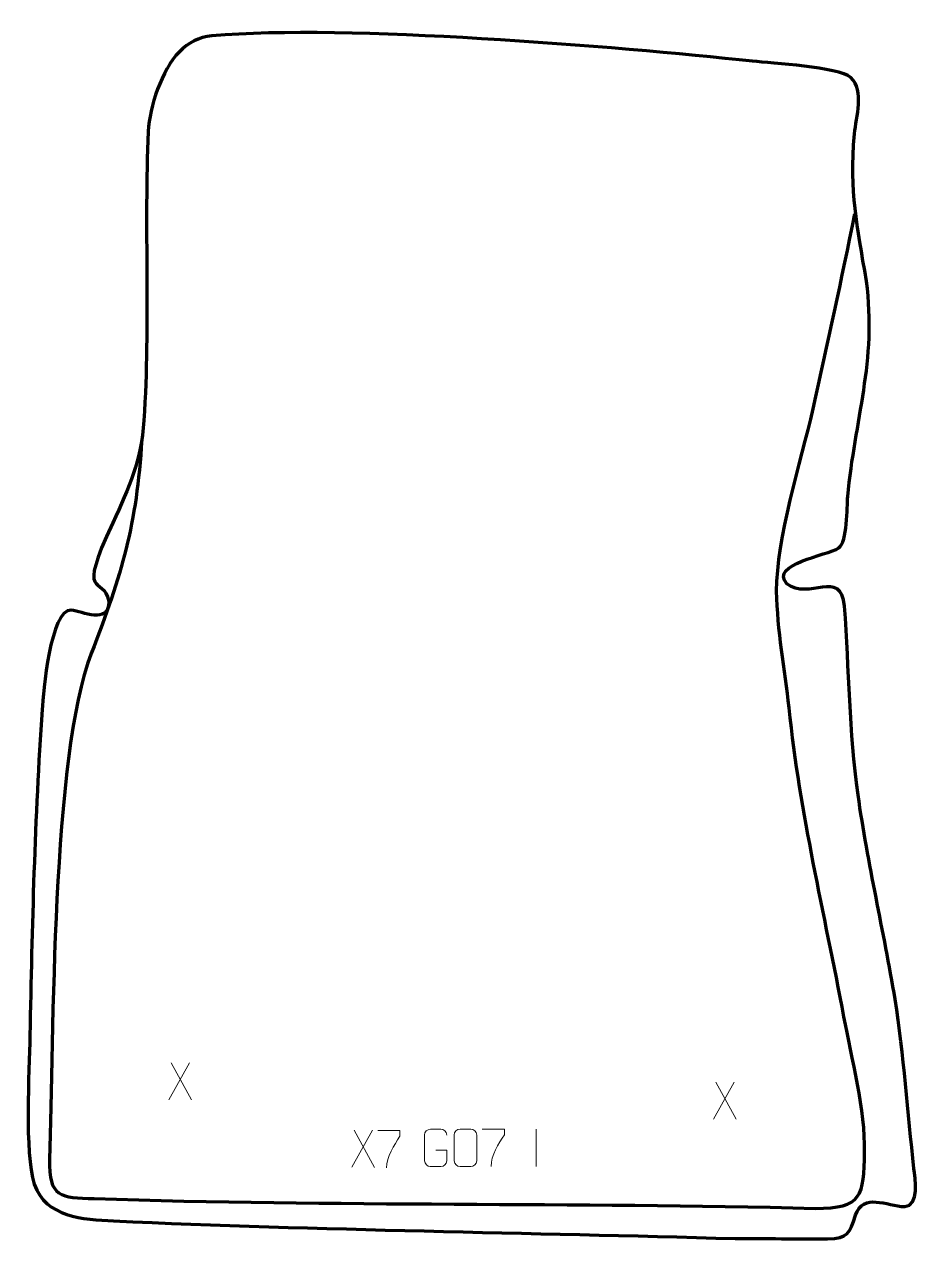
# Model space of a CAD drawing. Header units: millimetres. Extents: x 969 to 1569, y -37 to 777.
import ezdxf

# ---------------------------------------------------------------- set-up
doc = ezdxf.new("R2010")
doc.units = ezdxf.units.MM
doc.header["$MEASUREMENT"] = 0
doc.layers.add('layer 2', color=7, linetype='Continuous')
doc.layers.add('layer 3', color=7, linetype='Continuous')

msp = doc.modelspace()

# ---------------------------------------------------------------- linework, layer by layer
at = {"layer": 'layer 2', "color": 142, "lineweight": 158}
msp.add_open_spline([(1047.4744, 498.9188), (1043.9142, 441.6098), (1034.4189, 409.0258), (1013.5509, 355.3912), (1013.5509, 355.3912), (986.8899, 286.8675), (988.3314, 98.1246), (985.654, 16.5511), (985.654, 16.5511), (984.8091, -9.1923), (993.2657, -9.1005), (1015.5147, -9.8359), (1015.5147, -9.8359), (1175.4419, -15.123), (1338.078, -12.1756), (1498.9043, -16.3724), (1498.9043, -16.3724), (1530.7437, -16.3758), (1531.2824, -8.0009), (1532.0036, 21.5181), (1532.0036, 21.5181), (1532.6631, 48.5151), (1523.2576, 84.7757), (1518.1666, 112.0154), (1518.1666, 112.0154), (1504.8168, 182.8317), (1489.0132, 247.0736), (1481.3797, 319.0201), (1481.3797, 319.0201), (1478.5776, 344.9568), (1473.5155, 371.0334), (1473.0481, 397.1492), (1473.0481, 397.1492), (1472.9817, 432.2896), (1489.3612, 483.8178), (1497.4833, 519.4712), (1497.4833, 519.4712), (1507.3857, 562.9403), (1516.6156, 606.4682), (1525.53, 650.1448)], degree=3, knots=[0, 0, 0, 0, 0.09090909, 0.09090909, 0.09090909, 0.09090909, 0.18181818, 0.18181818, 0.18181818, 0.18181818, 0.27272727, 0.27272727, 0.27272727, 0.27272727, 0.36363636, 0.36363636, 0.36363636, 0.36363636, 0.45454545, 0.45454545, 0.45454545, 0.45454545, 0.54545455, 0.54545455, 0.54545455, 0.54545455, 0.63636364, 0.63636364, 0.63636364, 0.63636364, 0.72727273, 0.72727273, 0.72727273, 0.72727273, 0.81818182, 0.81818182, 0.81818182, 0.81818182, 1, 1, 1, 1], dxfattribs=at)
at = {"layer": 'layer 2', "color": 250, "lineweight": 9}
for points in [[(1079.3474, 81.2401), (1079.3474, 81.2401), (1065.6068, 56.3443), (1065.6068, 56.3443)], [(1067.0614, 81.2401), (1067.0614, 81.2401), (1080.802, 56.2866), (1080.802, 56.2866)], [(1444.4725, 68.2753), (1444.4725, 68.2753), (1430.7319, 43.3795), (1430.7319, 43.3795)], [(1432.1865, 68.2753), (1432.1865, 68.2753), (1445.9271, 43.3218), (1445.9271, 43.3218)], [(1202.0416, 36.0453), (1202.0416, 36.0453), (1188.301, 11.1495), (1188.301, 11.1495)], [(1189.7556, 36.0453), (1189.7556, 36.0453), (1203.4962, 11.0918), (1203.4962, 11.0918)], [(1311.8847, 36.6958), (1311.8847, 36.6958), (1311.8847, 11.7217), (1311.8847, 11.7217)]]:
    msp.add_open_spline(points, degree=3, dxfattribs=at)
for points, knots in [([(1205.7088, 35.6984), (1205.7088, 35.6984), (1220.5249, 35.6984), (1220.5249, 35.6984), (1220.5249, 35.6984), (1220.5246, 34.4488), (1220.5246, 33.1992), (1220.5249, 31.9494), (1220.5249, 31.9494), (1216.5305, 25.9523), (1211.6153, 18.1187), (1211.6153, 10.7399)], [0, 0, 0, 0, 0.25, 0.25, 0.25, 0.25, 0.5, 0.5, 0.5, 0.5, 1, 1, 1, 1]), ([(1244.6804, 22.6795), (1244.6804, 22.6795), (1251.8485, 22.6795), (1251.8485, 22.6795), (1251.8485, 22.6795), (1251.8485, 22.6795), (1251.8485, 15.5114), (1251.8485, 15.5114), (1251.8485, 15.5114), (1251.7088, 13.188), (1250.0316, 11.7084), (1247.8838, 11.6976), (1247.8838, 11.6976), (1245.552, 11.698), (1243.22, 11.698), (1240.8885, 11.6976), (1240.8885, 11.6976), (1238.9636, 11.5922), (1236.9914, 13.4767), (1237.0026, 15.494), (1237.0026, 15.494), (1237.003, 21.2641), (1237.003, 27.0338), (1237.0026, 32.8031), (1237.0026, 32.8031), (1237.0068, 34.9412), (1238.7536, 36.6604), (1240.9059, 36.647), (1240.9059, 36.647), (1243.2316, 36.647), (1245.5577, 36.647), (1247.8838, 36.647), (1247.8838, 36.647), (1249.8305, 36.6824), (1251.8219, 35.1909), (1251.8485, 32.7532)], [0, 0, 0, 0, 0.1, 0.1, 0.1, 0.1, 0.2, 0.2, 0.2, 0.2, 0.3, 0.3, 0.3, 0.3, 0.4, 0.4, 0.4, 0.4, 0.5, 0.5, 0.5, 0.5, 0.6, 0.6, 0.6, 0.6, 0.7, 0.7, 0.7, 0.7, 0.8, 0.8, 0.8, 0.8, 1, 1, 1, 1]), ([(1260.8448, 36.6698), (1263.2109, 36.6698), (1265.5774, 36.6698), (1267.9439, 36.6698), (1267.9439, 36.6698), (1269.9244, 36.7054), (1271.9504, 35.2111), (1271.9775, 32.769), (1271.9775, 32.769), (1271.9771, 27.0116), (1271.9771, 21.2538), (1271.9775, 15.4956), (1271.9775, 15.4956), (1271.8354, 13.168), (1270.129, 11.6857), (1267.9439, 11.6749), (1267.9439, 11.6749), (1265.5715, 11.6753), (1263.1991, 11.6753), (1260.8271, 11.6749), (1260.8271, 11.6749), (1258.8686, 11.5693), (1256.8622, 13.4572), (1256.8736, 15.4782), (1256.8736, 15.4782), (1256.874, 21.2588), (1256.874, 27.0391), (1256.8736, 32.8189), (1256.8736, 32.8189), (1256.8779, 34.9609), (1258.655, 36.6834), (1260.8448, 36.6698)], [0, 0, 0, 0, 0.11111111, 0.11111111, 0.11111111, 0.11111111, 0.22222222, 0.22222222, 0.22222222, 0.22222222, 0.33333333, 0.33333333, 0.33333333, 0.33333333, 0.44444444, 0.44444444, 0.44444444, 0.44444444, 0.55555556, 0.55555556, 0.55555556, 0.55555556, 0.66666667, 0.66666667, 0.66666667, 0.66666667, 0.77777778, 0.77777778, 0.77777778, 0.77777778, 1, 1, 1, 1]), ([(1275.7088, 36.6984), (1275.7088, 36.6984), (1290.5249, 36.6984), (1290.5249, 36.6984), (1290.5249, 36.6984), (1290.5246, 35.4488), (1290.5246, 34.1992), (1290.5249, 32.9494), (1290.5249, 32.9494), (1286.5305, 26.9523), (1281.6153, 19.1187), (1281.6153, 11.7399)], [0, 0, 0, 0, 0.25, 0.25, 0.25, 0.25, 0.5, 0.5, 0.5, 0.5, 1, 1, 1, 1])]:
    msp.add_open_spline(points, degree=3, knots=knots, dxfattribs=at)
at = {"layer": 'layer 3', "color": 242, "lineweight": 158}
msp.add_open_spline([(1445.2693, -36.5982), (1306.4791, -32.6714), (1167.0293, -30.9335), (1028.4516, -24.8186), (1028.4516, -24.8186), (1008.1637, -23.7115), (983.1196, -22.3913), (975.3906, -0.1401), (975.3906, -0.1401), (968.6988, 21.546), (972.0171, 74.4489), (972.4802, 99.5973), (972.4802, 99.5973), (973.8206, 172.0342), (975.7001, 245.6357), (980.6086, 317.8959), (980.6086, 317.8959), (981.4526, 328.6004), (985.9495, 385.6463), (1000.2141, 384.4176), (1000.2141, 384.4176), (1007.6896, 383.7738), (1025.1897, 374.4524), (1025.3163, 390.2506), (1025.3163, 390.2506), (1021.897, 409.3442), (1002.9867, 389.7916), (1028.0169, 442.9289), (1028.0169, 442.9289), (1039.2822, 467.3603), (1046.9992, 484.3058), (1048.8615, 511.6814), (1048.8615, 511.6814), (1053.1123, 577.0956), (1048.9229, 640.9227), (1051.8184, 705.3585), (1051.8184, 705.3585), (1052.5619, 721.9059), (1060.8201, 746.444), (1072.5011, 758.5056), (1072.5011, 758.5056), (1078.8104, 765.0204), (1085.5056, 768.4065), (1094.5151, 769.4131), (1094.5151, 769.4131), (1185.7564, 777.1207), (1364.5763, 762.2103), (1456.8957, 752.3686), (1456.8957, 752.3686), (1469.8728, 751.0646), (1514.3158, 748.5452), (1522.7289, 741.5158), (1522.7289, 741.5158), (1532.1624, 732.4721), (1526.3632, 715.0589), (1525.1869, 703.6583), (1525.1869, 703.6583), (1521.9893, 663.458), (1526.7725, 643.628), (1533.2529, 604.9897), (1533.2529, 604.9897), (1540.3783, 551.6405), (1525.4252, 511.7722), (1520.7361, 460.6783), (1520.7361, 460.6783), (1520.2494, 453.5552), (1520.4919, 430.1292), (1514.6903, 426.2025), (1514.6903, 426.2025), (1507.0281, 421.0165), (1467.9945, 415.5967), (1479.8737, 402.2336), (1479.8737, 402.2336), (1494.5623, 390.2493), (1515.9561, 413.084), (1518.6264, 387.0752), (1518.6264, 387.0752), (1521.6621, 344.1868), (1521.652, 303.6475), (1527.6359, 260.6791), (1527.6359, 260.6791), (1534.2606, 214.401), (1544.7954, 169.5974), (1552.4706, 123.7622), (1552.4706, 123.7622), (1558.2422, 86.3417), (1560.9818, 47.9794), (1565.0711, 10.2731), (1565.0711, 10.2731), (1565.8079, 3.7967), (1568.9608, -14.8236), (1558.876, -15.2359), (1558.876, -15.2359), (1546.7157, -14.647), (1531.1001, -5.67), (1525.9775, -21.0317), (1525.9775, -21.0317), (1521.9826, -33.0117), (1520.8215, -36.6742), (1507.2452, -36.6886), (1507.2452, -36.6886), (1486.6025, -36.7104), (1465.9134, -36.6766), (1445.2693, -36.5982)], degree=3, knots=[0, 0, 0, 0, 0.03703704, 0.03703704, 0.03703704, 0.03703704, 0.07407407, 0.07407407, 0.07407407, 0.07407407, 0.11111111, 0.11111111, 0.11111111, 0.11111111, 0.14814815, 0.14814815, 0.14814815, 0.14814815, 0.18518519, 0.18518519, 0.18518519, 0.18518519, 0.22222222, 0.22222222, 0.22222222, 0.22222222, 0.25925926, 0.25925926, 0.25925926, 0.25925926, 0.2962963, 0.2962963, 0.2962963, 0.2962963, 0.33333333, 0.33333333, 0.33333333, 0.33333333, 0.37037037, 0.37037037, 0.37037037, 0.37037037, 0.40740741, 0.40740741, 0.40740741, 0.40740741, 0.44444444, 0.44444444, 0.44444444, 0.44444444, 0.48148148, 0.48148148, 0.48148148, 0.48148148, 0.51851852, 0.51851852, 0.51851852, 0.51851852, 0.55555556, 0.55555556, 0.55555556, 0.55555556, 0.59259259, 0.59259259, 0.59259259, 0.59259259, 0.62962963, 0.62962963, 0.62962963, 0.62962963, 0.66666667, 0.66666667, 0.66666667, 0.66666667, 0.7037037, 0.7037037, 0.7037037, 0.7037037, 0.74074074, 0.74074074, 0.74074074, 0.74074074, 0.77777778, 0.77777778, 0.77777778, 0.77777778, 0.81481481, 0.81481481, 0.81481481, 0.81481481, 0.85185185, 0.85185185, 0.85185185, 0.85185185, 0.88888889, 0.88888889, 0.88888889, 0.88888889, 0.92592593, 0.92592593, 0.92592593, 0.92592593, 1, 1, 1, 1], dxfattribs=at)

doc.saveas('drawing.dxf')
